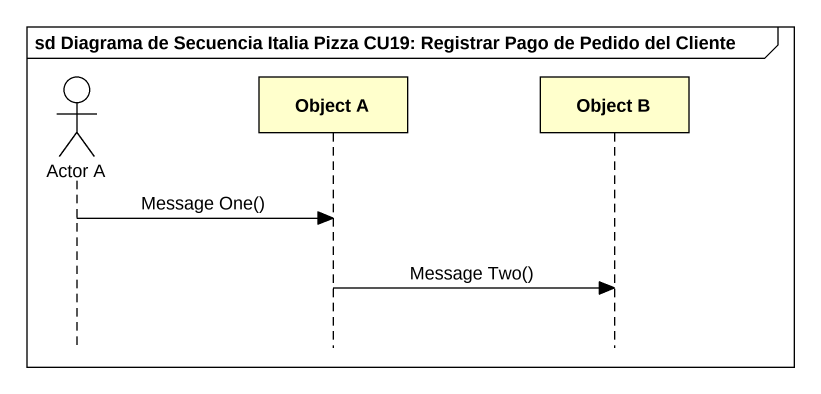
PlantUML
@startuml
mainframe sd Diagrama de Secuencia Italia Pizza CU19: Registrar Pago de Pedido del Cliente
hide footbox
actor "Actor A" as Actor_A
participant "Object A" as Object_A
participant "Object B" as Object_B

Actor_A -> Object_A : Message One()
Object_A -> Object_B : Message Two()
@enduml
